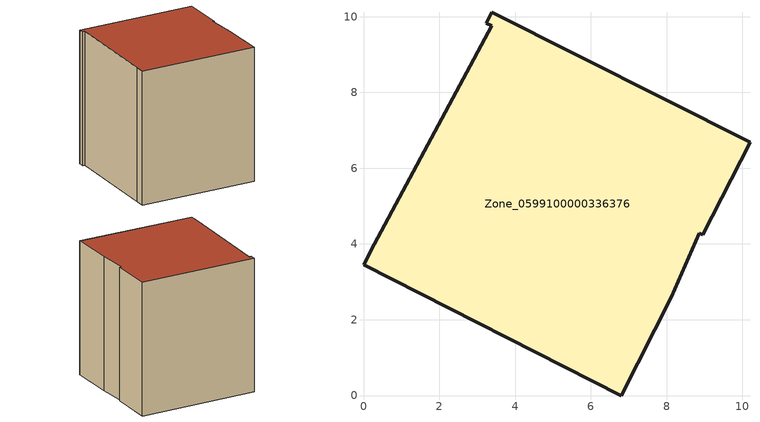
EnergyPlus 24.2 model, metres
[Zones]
Zone_0599100000336376
 floor ground (C_G): 3.38,9.76 3.24,9.82 3.39,10.11 10.2,6.68 8.96,4.24 8.86,4.29 8.12,2.6 6.8,0 0,3.45 0.28,4 z0
 wall outside (C_F): 8.96,4.24 10.2,6.68 3.39,10.11 3.24,9.82 3.38,9.76 0.28,4 0,3.45 6.8,0 8.12,2.6 8.86,4.29 8.96,4.24 z0:8.56
 roof outside (C_R): 3.38,9.76 0.28,4 0,3.45 6.8,0 8.12,2.6 8.86,4.29 8.96,4.24 10.2,6.68 3.39,10.11 3.24,9.82 z8.56
[BUILDING]
Pand.0599100000336376: North Axis=0; Terrain=City; Loads Convergence Tolerance Value=0.04; Temperature Convergence Tolerance Value=0.4; Solar Distribution=FullExterior; Maximum Number of Warmup Days=25; Minimum Number of Warmup Days=1
[Site:Location]
Rotterdam.The.Hague.AP_ZH_NLD Design_Conditions: Latitude=51.96; Longitude=4.45; Time Zone=1; Elevation=-4.5
[SITE:GROUNDTEMPERATURE:BUILDINGSURFACE]
18, 18, 18, 18, 18, 18, 18, 18, 18, 18, 18, 18
[MATERIAL] Thermal Absorptance=0.9; Solar Absorptance=0.7; Visible Absorptance=0.7
Name | Roughness | Thickness | Conductivity | Density | Specific Heat
G.TC.1975-1991 | MediumSmooth | 0.15 | 0.288461 | 540 | 1210
F.TC.1975-1991 | Rough | 0.3 | 0.230769 | 1920 | 840
R.TC.1975-1991 | MediumRough | 0.2 | 0.153846 | 1500 | 1000
[CONSTRUCTION]
C_G: G.TC.1975-1991
C_F: F.TC.1975-1991
C_R: R.TC.1975-1991
[ZONE]
Zone_0599100000336376: Type=1; Multiplier=1; Ceiling Height=Autocalculate; Volume=Autocalculate; Floor Area=autocalculate; Part of Total Floor Area=Yes
[ZONEINFILTRATION:DESIGNFLOWRATE]
Infil_Zone_0599100000336376: Zone or ZoneList or Space or SpaceList=Zone_0599100000336376; Schedule=AlwaysOn; Design Flow Rate Calculation Method=Flow/Area; Flow Rate per Floor Area=0.003; Constant Term Coefficient=1; Temperature Term Coefficient=0; Velocity Term Coefficient=0; Velocity Squared Term Coefficient=0
[HVACTEMPLATE:ZONE:IDEALLOADSAIRSYSTEM]
Zone_0599100000336376: Maximum Heating Supply Air Temperature=50; Minimum Cooling Supply Air Temperature=13; Maximum Heating Supply Air Humidity Ratio=0.0156; Minimum Cooling Supply Air Humidity Ratio=0.0077; Heating Limit=NoLimit; Cooling Limit=NoLimit; Dehumidification Control Type=ConstantSensibleHeatRatio; Cooling Sensible Heat Ratio=0.7; Dehumidification Setpoint=60; Humidification Control Type=None; Humidification Setpoint=30; Outdoor Air Method=None; Outdoor Air Flow Rate per Person=0.00944; Outdoor Air Flow Rate per Zone Floor Area=0; Outdoor Air Flow Rate per Zone=0; Demand Controlled Ventilation Type=None; Outdoor Air Economizer Type=NoEconomizer; Heat Recovery Type=None; Sensible Heat Recovery Effectiveness=0.7; Latent Heat Recovery Effectiveness=0.65
[ZONECONTROL:THERMOSTAT]
ThermostatControl_Zone_0599100000336376: Zone or ZoneList=Zone_0599100000336376; Control Type Schedule=DualSetpointControlType; Control 1=Thermostat_Zone_0599100000336376; Temperature Difference Between Cutout And Setpoint=0
[THERMOSTATSETPOINT:DUALSETPOINT]
Thermostat_Zone_0599100000336376: Heating Setpoint Temperature Schedule=HeatingSetpoint_Zone_0599100000336376; Cooling Setpoint Temperature Schedule=CoolingSetpoint_Zone_0599100000336376
[SCHEDULE:COMPACT]
HeatingSetpoint_Zone_0599100000336376: Through: 12/31, For: AllDays, Until: 24:00, 21
CoolingSetpoint_Zone_0599100000336376: Through: 12/31, For: AllDays, Until: 24:00, 24
DualSetpointControlType: Through: 12/31, For: AllDays, Until: 24:00, 4
AlwaysOn: Through: 12/31, For: AllDays, Until: 24:00, 1
